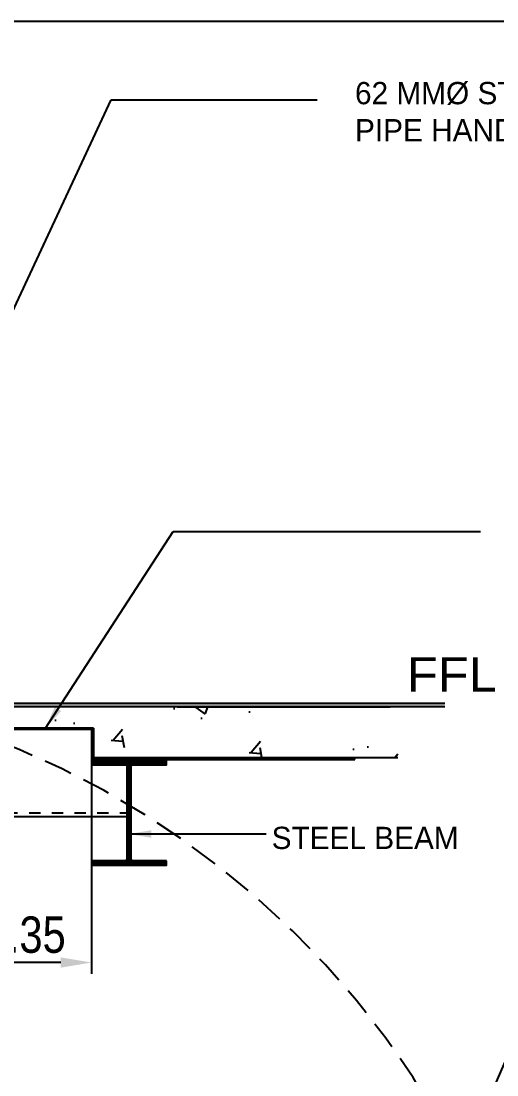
# Model space of a CAD drawing. Header units: millimetres. Extents: x 2148 to 2681, y 758 to 986.
# Drawn here: x 2667.63 to 2671.81, y 874.28 to 883.56 of the extents above; entities that cross this region are included whole.
import ezdxf

# ---------------------------------------------------------------- set-up
doc = ezdxf.new("R2010")
doc.units = ezdxf.units.MM
doc.linetypes.add('27-A-2008-DD$0$LVL 5$0$HIDDEN', pattern=[0.375, 0.25, -0.125])
doc.linetypes.add('27-A-2008-DD$0$LVL 5$0$xa-fp_t1_l05-09$0$HIDDEN2', pattern=[0.1875, 0.125, -0.0625])
for name, color, linetype in [('4CO', 4, 'Continuous'), ('A-DETAILS', 1, 'Continuous'), ('A-Hatch', 253, 'Continuous'), ('A-Stairs', 1, 'Continuous'), ('A-Wall', 4, 'Continuous'), ('D', 1, 'Continuous'), ('HATCH', 8, 'Continuous')]:
    doc.layers.add(name, color=color, linetype=linetype)
doc.styles.add('ARIALNW', font='ARIALN.TTF')
doc.styles.add('MMTX$0$ESMX$0$X-OPTA1D', font='x-opta1d')
doc.dimstyles.new('DIM 100', dxfattribs={"dimtxt": 0.2, "dimasz": 0.2, "dimexe": 0.1, "dimexo": 0, "dimgap": 0.05, "dimtad": 1, "dimzin": 0, "dimdsep": 46, "dimtxsty": 'ARIALNW', "dimcen": 0.09, "dimclrd": 6, "dimclre": 6, "dimclrt": 13, "dimadec": 0, "dimazin": 0, "dimtfac": 1, "dimtofl": 0, "dimtmove": 2, "dimatfit": 3, "dimfxl": 1, "dimtolj": 1, "dimtzin": 0, "dimarcsym": 0})
doc.dimstyles.new('DIM 30', dxfattribs={"dimtxt": 0.32, "dimasz": 0.27, "dimexe": 0.1, "dimexo": 0, "dimgap": 0.08, "dimtad": 1, "dimlfac": 0.3, "dimrnd": 0.005, "dimzin": 1, "dimdsep": 46, "dimtxsty": 'ARIALNW', "dimcen": 0.09, "dimclrd": 6, "dimclre": 6, "dimclrt": 13, "dimadec": 0, "dimazin": 0, "dimtfac": 1, "dimtofl": 0, "dimtmove": 2, "dimatfit": 3, "dimfxl": 1, "dimtolj": 1, "dimtzin": 0, "dimarcsym": 0})
pattern_1 = [(50, (-6070.9085, -2041.2016), (1.21456446, -0.10626057), [0.127, -1.397]), (355, (-6070.9085, -2041.2016), (-0.23495217, 1.27371095), [0.1016, -1.1176]), (100.451, (-6070.8073, -2041.2105), (0.97961668, 1.16744459), [0.10793333, -1.18726667]), (46.1842, (-6070.9085, -2040.863), (1.8071936, -0.28028219), [0.1905, -2.0955]), (96.6356, (-6070.7579, -2040.8863), (1.5826949, 1.6495037), [0.1619, -1.7809]), (351.184, (-6070.9085, -2040.863), (1.58269737, 1.6495008), [0.1524, -1.6764]), (21, (-6070.7391, -2040.9476), (1.01076587, -0.68177012), [0.127, -1.397]), (326, (-6070.7391, -2040.9476), (0.41201352, 1.22791977), [0.1016, -1.1176]), (71.4514, (-6070.6549, -2041.0044), (1.4227766, 0.54615238), [0.10793333, -1.18726667]), (37.5, (-6070.90848, -2041.2016), (0.020590688, 0.56370026), [0, -1.104053333, 0, -1.134533333, 0, -1.121833333]), (7.5, (-6070.9085, -2041.2016), (0.445464417, 0.6678705), [0, -0.646853333, 0, -1.078653333, 0, -0.427566667]), (327.5, (-6071.2861, -2041.2016), (0.9039373, -0.038191627), [0, -0.423333333, 0, -1.3208, 0, -1.7526]), (317.5, (-6071.4554, -2041.2016), (0.987527876, 0.16950994), [0, -0.55033333, 0, -0.87714667, 0, -1.2446])]

# ---------------------------------------------------------------- blocks, each defined once
blk = doc.blocks.new('*D2885')
at = {"layer": 'A-Wall', "color": 6, "lineweight": -2, "transparency": 16777216}
for p, q in [((2667.0779, 877.3256), (2667.0779, 875.1738)), ((2668.2446, 877.1313), (2668.2446, 875.1738)), ((2667.9746, 875.2738), (2667.3479, 875.2738))]:
    blk.add_line(p, q, dxfattribs=at)
at = {"layer": 'A-Wall', "color": 6, "transparency": 16777216}
for points in [[(2667.3479, 875.3188), (2667.3479, 875.2288), (2667.0779, 875.2738)], [(2667.9746, 875.3188), (2667.9746, 875.2288), (2668.2446, 875.2738)]]:
    blk.add_solid(points, dxfattribs=at)
at = {"layer": 'Defpoints', "color": 0, "transparency": 16777216}
for p in [(2667.0779, 877.3256, 0), (2668.2446, 877.1313, 0), (2667.0779, 875.2738)]:
    blk.add_point(p, dxfattribs=at)
at = {"layer": 'A-Wall', "color": 13, "transparency": 16777216, "insert": (2667.6613, 875.5172), "char_height": 0.32, "attachment_point": 5, "style": 'ARIALNW'}
blk.add_mtext('\\A1;0.35', dxfattribs=at)

msp = doc.modelspace()

# ---------------------------------------------------------------- hatches: boundary and pattern name
at = {"layer": 'A-Hatch'}
h = msp.add_hatch(dxfattribs=at)
h.set_pattern_fill('BRASS', color=256, scale=0.001667, style=0)
h.set_pattern_definition([(180, (11396.397707, -2042.313392), (0, 0.010583333333), []), (180, (11396.397707, -2042.308101), (0, 0.010583333333), [0.005291666667, -0.002645833333])])
h.paths.add_polyline_path([(2669.3080911, 877.525564), (2669.3080911, 877.5588974), (2667.3431333, 877.5588974), (2667.3431333, 877.525564)])
h = msp.add_hatch(dxfattribs=at)
h.set_pattern_fill('BRASS', color=256, scale=0.001667, style=0)
h.set_pattern_definition([(0, (-6070.908476, -2041.201604), (0, 0.010583333333), []), (0, (-6070.908476, -2041.196313), (0, 0.010583333333), [0.005291666667, -0.002645833333])])
h.paths.add_polyline_path([(2670.8740233, 877.525564), (2670.8740233, 877.5588974), (2669.3080911, 877.5588974), (2669.3080911, 877.525564)])
h.paths.add_polyline_path([(2670.94069, 877.525564), (2670.94069, 877.5588974), (2670.8740233, 877.5588974), (2670.8740233, 877.525564)])
h.paths.add_polyline_path([(2670.94069, 877.5588974), (2670.94069, 877.525564), (2671.3522203, 877.525564), (2671.3522203, 877.5588974)])
at = {"layer": 'A-Stairs'}
h = msp.add_hatch(dxfattribs=at)
h.set_pattern_fill('AR-CONC', color=256, scale=0.006667, style=0)
h.set_pattern_definition(pattern_1)
h.paths.add_polyline_path([(2667.3431333, 877.525564), (2667.0912693, 877.525564), (2667.0912693, 877.3388974), (2668.2612693, 877.3388974), (2668.2612693, 877.0784102), (2668.9306368, 877.0784102), (2668.9306368, 877.525564)])
h.paths.add_polyline_path([(2668.9973035, 877.525564), (2668.9306368, 877.525564), (2668.9306368, 877.0784102), (2668.9973035, 877.0784102)])
h = msp.add_hatch(dxfattribs=at)
h.set_pattern_fill('AR-CONC', color=256, scale=0.006667, style=0)
h.set_pattern_definition(pattern_1)
h.paths.add_polyline_path([(2668.5361752, 877.525564), (2668.2843111, 877.525564), (2668.2843111, 877.3388974), (2669.4543111, 877.3388974), (2669.4543111, 877.0784102), (2670.1236787, 877.0784102), (2670.1236787, 877.525564)])
h.paths.add_polyline_path([(2670.1903453, 877.525564), (2670.1236787, 877.525564), (2670.1236787, 877.0784102), (2670.1903453, 877.0784102)])
h = msp.add_hatch(dxfattribs=at)
h.set_pattern_fill('AR-CONC', color=256, scale=0.006667, style=0)
h.set_pattern_definition(pattern_1)
h.paths.add_polyline_path([(2670.582753, 877.525564), (2670.834617, 877.525564), (2670.834617, 877.3388974), (2669.664617, 877.3388974), (2669.664617, 877.0784102), (2668.9952495, 877.0784102), (2668.9952495, 877.525564)])
h.paths.add_polyline_path([(2668.9285828, 877.525564), (2668.9952495, 877.525564), (2668.9952495, 877.0784102), (2668.9285828, 877.0784102)])
h = msp.add_hatch(dxfattribs=at)
h.set_pattern_fill('AR-CONC', color=256, scale=0.006667, style=0)
h.set_pattern_definition(pattern_1)
h.paths.add_polyline_path([(2668.9973035, 877.525564), (2668.9973035, 877.0784102), (2670.5603221, 877.0784102), (2670.8740233, 877.0784102), (2670.8740233, 877.525564)])
h = msp.add_hatch(dxfattribs=at)
h.set_pattern_fill('AR-CONC', color=256, scale=0.006667, style=0)
h.set_pattern_definition(pattern_1)
h.paths.add_polyline_path([(2670.94069, 877.525564), (2670.8740233, 877.525564), (2670.8740233, 877.0784102), (2670.94069, 877.0784102)])
h = msp.add_hatch(dxfattribs=at)
h.set_pattern_fill('JIS_LC_8A', color=256, scale=0.001333, style=0)
h.set_pattern_definition([(45, (7.535168, -16.017589), (-0.007353910524, 0.007353910524), []), (45, (7.536501, -16.017589), (-0.007353910524, 0.007353910524), [])])
h.paths.add_polyline_path([(2667.0912693, 877.3388974), (2667.0912693, 877.325564), (2668.2446026, 877.325564), (2668.2446026, 877.0617435), (2668.9054332, 877.0617435), (2670.5614695, 877.0617435), (2670.5614695, 877.0784102), (2669.8867135, 877.0784102), (2668.2612693, 877.0784102), (2668.2612693, 877.3388974)])
at = {"layer": 'HATCH', "ltscale": 0.5}
h = msp.add_hatch(dxfattribs=at)
h.set_pattern_fill('ANSI31', color=256, scale=0.062017, style=0)
h.set_pattern_definition([(45, (529241.3504, 15365.4397526), (-0.00548156174187, 0.00548156174187), [])])
edge = h.paths.add_edge_path()
edge.add_line((2668.6075139, 877.0145823), (2668.9054332, 877.0145823))
edge.add_line((2668.9054332, 877.0145823), (2668.9054332, 877.0617435))
edge.add_line((2668.9054332, 877.0617435), (2668.2453808, 877.0617435))
edge.add_line((2668.2453808, 877.0617435), (2668.2453808, 877.0145823))
edge.add_line((2668.2453808, 877.0145823), (2668.5424043, 877.0145823))
edge.add_arc((2668.5424855, 877.0018463), 0.0127362, -4.29209834, 90.36544627, ccw=False)
edge.add_line((2668.555186, 877.0008931), (2668.555186, 876.9839682))
edge.add_arc((2668.5424855, 876.983015), 0.0127362, -4.29210268, 4.29210268, ccw=False)
edge.add_line((2668.555186, 876.9820619), (2668.555186, 876.2106383))
edge.add_arc((2668.5424855, 876.2096851), 0.0127362, -4.29209258, 4.29209258, ccw=False)
edge.add_line((2668.555186, 876.2087319), (2668.555186, 876.184119))
edge.add_arc((2668.5424855, 876.1831658), 0.0127362, -89.99999956, 4.29209319, ccw=False)
edge.add_line((2668.5424855, 876.1704296), (2668.2453808, 876.1704296))
edge.add_line((2668.2453808, 876.1704296), (2668.2453808, 876.1309563))
edge.add_line((2668.2453808, 876.1309563), (2668.9054332, 876.1309563))
edge.add_line((2668.9054332, 876.1309563), (2668.9054332, 876.1704296))
edge.add_line((2668.9054332, 876.1704296), (2668.6074327, 876.1704296))
edge.add_arc((2668.6074327, 876.1831658), 0.0127362, 174.09726551, 270.00000044, ccw=False)
edge.add_line((2668.594764, 876.1844756), (2668.594764, 876.2083753))
edge.add_arc((2668.6074327, 876.2096851), 0.0127362, 174.09726237, 185.90273763, ccw=False)
edge.add_line((2668.594764, 876.2109949), (2668.594764, 876.9817053))
edge.add_arc((2668.6074327, 876.983015), 0.0127362, 174.09726825, 185.90273175, ccw=False)
edge.add_line((2668.594764, 876.9843248), (2668.594764, 877.0005365))
edge.add_arc((2668.6074327, 877.0018463), 0.0127362, 89.63455417, 185.902733, ccw=False)

# ---------------------------------------------------------------- linework, layer by layer
at = {"ltscale": 0.05}
for p, q in [((2668.9973035, 877.525564), (2670.8740233, 877.525564)), ((2668.2612693, 877.3388974, 0.0000001), (2667.0912693, 877.3388974, 0.0000003)), ((2668.2446026, 877.325564, 0.0000003), (2668.2446026, 877.0617435, 0.0000003)), ((2668.2612693, 877.3388974, 0.0000003), (2668.2612693, 877.0784102, 0.0000003)), ((2668.2612693, 877.0784102, 0.0000003), (2670.5603221, 877.0784102)), ((2669.8867135, 877.0784102, 0.0000001), (2670.94069, 877.0784102)), ((2668.2446026, 877.0617435, 0.0000003), (2670.5614695, 877.0617435))]:
    msp.add_line(p, q, dxfattribs=at)
at = {"ltscale": 0.05, "elevation": 0.0000003}
for points in [[(2671.3533965, 877.525564), (2667.3431333, 877.525564), (2667.3431333, 877.5588974), (2671.3533965, 877.5588974)], [(2668.2446026, 877.325564), (2667.0912693, 877.325564)]]:
    msp.add_lwpolyline(points, dxfattribs=at)
at = {"layer": '4CO', "ltscale": 0.5}
msp.add_line((2668.594764, 876.5566868, 0.0000002), (2667.2933656, 876.5566868, 0.0000001), dxfattribs=at)
at = {"layer": 'A-DETAILS', "linetype": '27-A-2008-DD$0$LVL 5$0$xa-fp_t1_l05-09$0$HIDDEN2', "ltscale": 0.5}
msp.add_line((2668.594764, 876.5900201, 0.0000002), (2667.285161, 876.5900201, 0.0000001), dxfattribs=at)
at = {"layer": 'A-Wall'}
for p, q in [((2582.0500187, 883.5634197, 0), (2679.2500187, 883.5634197, 0)), ((2670.5614695, 877.0617435), (2670.5614695, 877.0784102))]:
    msp.add_line(p, q, dxfattribs=at)
at = {"layer": 'A-Wall', "linetype": '27-A-2008-DD$0$LVL 5$0$HIDDEN'}
msp.add_arc((2664.6166398, 870.0343266, 0.0000009), 7.7190087, 30.07157174, 79.67932438, dxfattribs=at)
at = {"layer": 'D', "color": 3, "ltscale": 0.5, "elevation": 0.0000002}
msp.add_lwpolyline([(2668.9054332, 876.1704296), (2668.6074327, 876.1704296, -0.444720244), (2668.594764, 876.1844756), (2668.594764, 877.0005365, -0.446631522), (2668.6075139, 877.0145823), (2668.9054332, 877.0145823), (2668.9054332, 877.0617435), (2668.2453808, 877.0617435), (2668.2453808, 877.0145823), (2668.5424043, 877.0145823, -0.438228127), (2668.555186, 877.0008931), (2668.555186, 876.184119, -0.436328672), (2668.5424855, 876.1704296), (2668.2453808, 876.1704296), (2668.2453808, 876.1309563), (2668.9054332, 876.1309563)], format="xyb", close=True, dxfattribs=at)

# ---------------------------------------------------------------- texts
at = {"color": 2, "style": 'MMTX$0$ESMX$0$X-OPTA1D', "width": 1.1}
msp.add_text('FFL', height=0.3024, dxfattribs=at).set_placement((2671.0203946, 877.6599345, 0))
at = {"color": 2, "char_height": 0.196, "width": 3.75127899, "attachment_point": 1, "style": 'MMTX$0$ESMX$0$X-OPTA1D'}
for s, insert in [('62 MM%%C STAINLESS STEEL PIPE HANDRAIL', (2670.5633307, 883.0271685, 0.0000002)), ('STEEL BEAM', (2669.8297913, 876.4692878))]:
    msp.add_mtext(s, dxfattribs=dict(at, insert=insert))

# ---------------------------------------------------------------- dimensions: what is measured, and where the dimension line sits
at = {"layer": 'A-Wall'}
dim = msp.add_linear_dim(base=(2667.0779359, 875.2738156), p1=(2668.2446026, 877.1313451, 0.0000003), p2=(2667.0779359, 877.325564, 0.0000003), dimstyle='DIM 30', dxfattribs=at)
dim.commit()
dim.dimension.update_dxf_attribs({"geometry": '*D2885', "text_midpoint": (2667.6612693, 875.5171989)})

# ---------------------------------------------------------------- leaders
for points in [[(2667.4462214, 880.7833009, 0.0000001), (2668.4178309, 882.8689229, 0.0000001), (2670.2301058, 882.8689229, 0.0000001)], [(2667.8406553, 877.3388974, 0.0000002), (2668.9647096, 879.0701266, 0.0000002), (2671.6668675, 879.0701266, 0.0000002)], [(2668.5698292, 876.4056426), (2669.7803211, 876.4056426)], [(2671.207435, 872.8345821, 0.0000003), (2672.4564907, 875.7241987, 0.0000003), (2673.0740679, 875.7241987, 0.0000003)]]:
    msp.add_leader(points, dimstyle='DIM 100', override={"dimgap": 0.05, "dimtad": 0}, dxfattribs=at)

doc.saveas('drawing.dxf')
